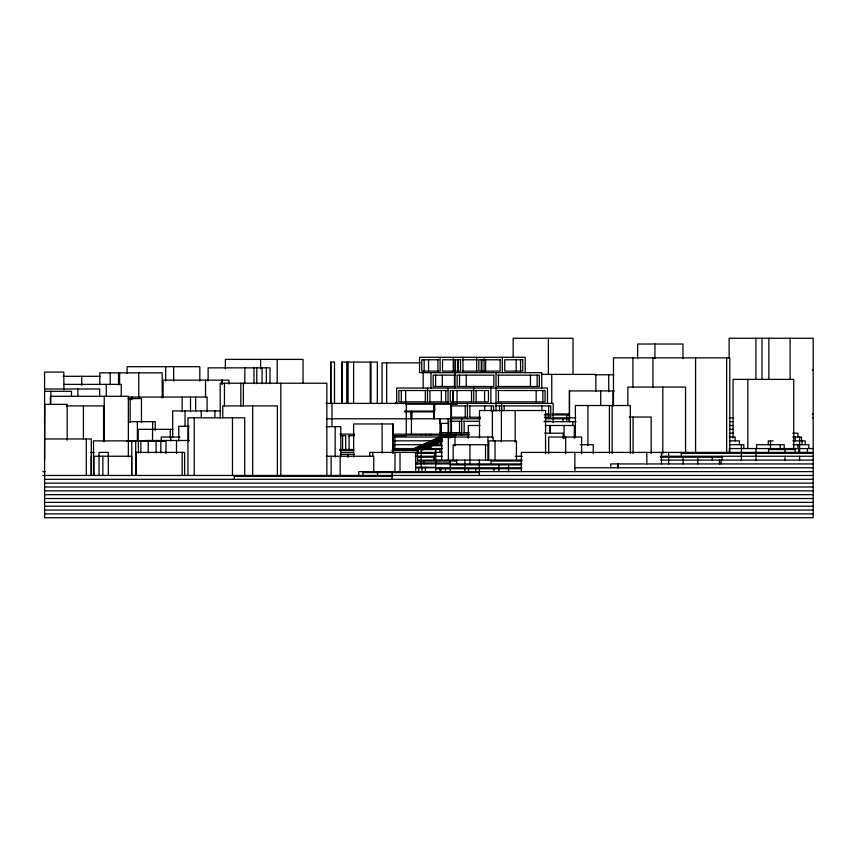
<?xml version="1.0" encoding="UTF-8"?>
<svg xmlns="http://www.w3.org/2000/svg" width="856" height="856" viewBox="0 0 856 856"><rect width="100%" height="100%" fill="white"/><g stroke="black" fill="none" stroke-linecap="round" stroke-linejoin="round"><path stroke-width="1.28" d="M461.726 418.777L461.726 435.105M438.818 359.788L421.73 359.788L421.73 371.119L438.818 371.119M462.069 359.788L477.68 359.788M420.21 362.858L382.054 362.858L382.054 403.561M812.365 370.166L813.2 370.166M462.069 371.119L477.68 371.119M541.377 374.393L595.872 374.393L595.872 391.545M594.888 374.778L613.923 374.778M455.627 375.153L433.168 375.153L433.168 386.495L455.627 386.495M497.636 375.153L539.334 375.153L539.334 386.495L497.636 386.495M63.162 376.308L99.981 376.308M63.922 384.376L121.252 384.376L121.252 396.317M44.587 388.988L99.681 388.988L99.681 396.799M426.224 390.529L398.864 390.529L398.864 401.871L426.224 401.871M428.792 390.529L447.945 390.529M472.459 390.529L450.235 390.529L450.235 401.871L472.459 401.871M475.026 390.529L488.455 390.529L488.455 401.871L475.026 401.871M497.614 390.529L545.047 390.529L545.047 401.871L497.614 401.871M614.576 390.914L569.358 390.914L569.358 417.525M44.587 391.299L71.487 391.299L71.487 396.531M128.079 398.596L141.465 398.596L141.465 422.543M428.792 401.871L447.945 401.871M395.718 402.448L396.67 402.448M326.04 403.401L553.201 403.401L553.201 422.618M405.84 404.171L451.444 404.171M44.587 404.364L67.164 404.364L67.164 440.187M450.748 404.364L457.168 404.364L457.168 403.401M66.276 405.905L103.576 405.905L103.576 441.675M450.566 405.905L466.424 405.905M469.035 405.905L493.591 405.905L493.591 410.944M495.474 405.905L500.728 405.905M503.382 405.905L550.772 405.905L550.772 417.236L544.427 417.236M220.816 410.901L172.677 410.901L172.677 437.298M404.856 411.094L434.752 411.094L434.752 404.171M404.856 411.864L434.292 411.864M545.272 413.972L549.167 413.972M552.238 413.972L569.272 413.972M812.365 413.972L813.2 413.972M544.245 414.935L549.541 414.935M552.184 414.935L569.347 414.935M629.278 417.043L651.159 417.043L651.159 453.637M450.566 417.236L466.424 417.236M469.035 417.236L480.409 417.236M552.184 417.814L575.767 417.814M729.13 417.814L733.442 417.814M812.365 417.814L813.2 417.814M326.639 418.777L480.43 418.777M545.219 418.777L569.486 418.777M450.203 421.27L460.699 421.27M463.374 421.27L479.51 421.27M544.223 421.27L550.772 421.27M128.357 421.655L155.193 421.655L155.193 430.622M544.223 421.655L576.035 421.655M729.473 421.655L733.442 421.655M448.587 423.388L439.599 423.388L439.599 418.777M480.045 425.507L468.328 425.507L468.328 438.315M545.251 425.507L574.355 425.507L574.355 438.315M729.43 425.507L733.442 425.507M189.016 426.267L178.765 426.267L178.765 440.894M325.986 426.652L340.816 426.652L340.816 457.072M172.869 429.348L138.201 429.348L138.201 440.872M729.43 429.348L733.442 429.348M439.791 432.612L460.699 432.612M463.374 432.612L469.27 432.612M544.651 433.19L563.216 433.19L563.216 438.315M729.408 433.19L733.442 433.19M792.72 433.19L797.963 433.19L797.963 437.031M339.928 434.153L354.523 434.153M392.572 434.153L469.216 434.153M456.002 434.698L444.51 434.698L444.51 435.276M405.798 435.105L469.216 435.105M340.346 435.683L345.685 435.683L345.685 449.518M348.306 435.683L354.298 435.683M394.423 435.683L406.29 435.683L406.29 403.401M179.974 437.031L161.249 437.031L161.249 441.022M393.589 437.031L440.508 437.031L440.508 434.474M729.205 437.031L735.144 437.031L735.144 440.872M792.752 437.031L801.516 437.031L801.516 440.872M442.295 437.994L437.159 437.994L437.159 438.572M442.349 438.54L435.929 438.54L435.929 439.663M44.587 438.957L91.292 438.957L91.292 475.465M442.413 439.085L434.709 439.085L434.709 440.219M434.709 439.663L442.413 439.663L433.478 439.642L433.478 440.219L442.466 440.219M442.531 440.187L432.259 440.187L432.259 441.311M145.477 440.487L189.337 440.487M393.578 440.872L442.531 440.733M729.205 440.872L739.413 440.872L739.413 444.713M773.075 440.872L768.26 440.872L768.26 444.713M792.827 440.872L805.218 440.872L805.218 444.713M126.774 441.257L165.058 441.257M442.531 441.311L429.808 441.289L429.808 442.413M393.578 444.713L423.88 444.713M432.836 444.713L440.508 444.713L440.508 440.872M488.658 444.713L453.177 444.713L453.177 460.089M580.25 444.713L593.283 444.713L593.283 453.68M729.344 444.713L743.811 444.713L743.811 448.565M792.923 444.713L808.813 444.713L808.813 448.565M442.349 445.676L420.007 445.676L420.007 446.254M429.049 446.779L417.557 446.779L417.557 447.902M418.777 446.8L430.279 446.8L430.279 445.676M393.589 448.565L442.456 448.565M813.2 448.565L729.355 448.565L729.355 452.407M339.714 449.518L353.774 449.518M392.572 449.518L440.005 449.518M768.549 449.518L795.224 449.518M417.846 450.096L411.426 450.096L411.426 449.518M339.714 450.481L353.774 450.481M391.92 450.481L418.434 450.481M90.565 452.407L94.246 452.407M340.367 452.407L353.678 452.407M442.028 452.407L369.749 452.407L369.749 456.248M813.2 452.407L521.336 452.407L521.336 471.624M415.31 453.359L435.758 453.359M681.344 453.359L813.2 453.359M340.281 454.322L354.555 454.322M326.115 456.248L373.73 456.248L373.73 471.624M415.074 456.248L417.482 456.248M417.675 456.248L442.231 456.248M515.173 456.248L522.31 456.248M660.672 456.248L813.2 456.248M417.503 457.211L434.741 457.211M660.672 457.211L722.699 457.211M44.587 460.089L44.844 404.364M417.503 460.089L522.31 460.089M660.597 460.089L813.2 460.089M417.493 461.052L456.623 461.052M491.141 461.052L521.753 461.052M415.909 462.968L450.256 462.968M415.909 463.931L521.753 463.931M813.2 463.931L610.756 463.931L610.756 467.772M450.31 464.894L521.753 464.894M415.909 467.29L435.758 467.29M415.909 467.772L521.753 467.772M574.858 467.772L813.2 467.772M435.758 468.735L521.753 468.735M42.8 471.624L45.443 471.624M813.2 471.624L358.76 471.624L358.76 475.465M362.987 472.576L479.414 472.576M42.8 475.465L813.2 475.465M234.33 476.418L392.091 476.418M44.587 479.307L813.2 479.307M44.587 483.148L813.2 483.148M44.587 486.989L813.2 486.989M44.587 490.83L813.2 490.83M44.587 494.682L813.2 494.682M44.587 498.524L813.2 498.524M44.587 502.365L813.2 502.365M44.587 506.206L813.2 506.206M44.587 510.048L813.2 510.048M44.587 513.889L813.2 513.889M807.422 448.565L807.422 452.407M802.029 440.872L802.029 444.713M799.6 437.031L799.6 452.407M799.6 456.248L799.6 460.089M798.819 448.565L798.819 452.407M797.91 444.713L797.91 448.565M795.171 437.031L795.171 440.872M795.224 448.565L795.224 452.407M793.737 448.565L793.737 379.39L733.057 379.39L733.057 437.919M790.099 338.259L790.099 379.454M785.048 449.518L785.048 452.407M785.048 456.248L785.048 460.089M784.203 448.565L784.203 444.713L756.586 444.713L756.586 448.565M780.191 444.713L780.191 448.565M770.486 440.872L770.486 448.565M768.87 338.259L768.87 379.454M768.549 448.565L768.549 452.407M761.99 338.259L761.99 379.454M755.912 338.259L755.912 379.454M755.934 448.565L755.934 452.407M755.934 453.359L755.934 460.089M747.834 379.39L747.834 448.565M741.382 444.713L741.382 452.407M741.382 453.359L741.382 460.089M729.783 452.407L729.783 357.862L613.474 357.862L613.474 405.798M729.13 358.193L729.13 338.259L813.2 338.259L813.2 517.741L44.587 517.741L44.587 372.082L63.804 372.082L63.922 389.683M726.658 357.862L726.658 452.407M722.047 456.248L722.047 460.089M721.148 460.089L721.148 463.931M719.554 460.089L719.554 463.931M712.278 457.211L712.278 460.089M697.726 457.211L697.726 463.931M695.586 357.862L695.586 452.407M685.56 453.584L685.56 387.073L627.855 387.073L627.855 405.69M683.163 457.211L683.163 463.931M682.97 358.546L682.97 344.026L637.634 344.026L637.634 358.546M681.344 452.407L681.344 456.248M668.611 452.407L668.611 456.248M668.611 457.211L668.611 463.931M662.812 387.073L662.812 453.584M661.485 452.407L661.485 463.931M654.947 344.026L654.947 358.546M652.925 357.862L652.925 387.158M646.815 452.407L646.815 463.931M633.087 417.043L633.087 453.637M632.916 357.862L632.916 387.158M630.326 453.573L630.326 405.519L575.382 405.519L575.382 437.555M618.192 463.931L618.192 467.772M617.679 463.931L617.679 467.772M612.96 390.914L612.96 405.551M612.136 405.519L612.136 453.573M609.408 405.519L609.408 453.573M608.723 374.778L608.723 391.759M600.709 390.914L600.709 405.551M587.912 405.519L587.912 445.569M581.609 453.68L581.609 437.031L548.717 437.031L548.717 453.68M574.858 452.407L574.858 471.624M573.017 374.361L573.017 338.259L513.161 338.259L513.161 356.984M572.76 421.655L572.76 425.507M569.55 390.914L569.55 417.525M569.486 417.814L569.486 421.655M569.187 417.814L569.187 421.655M566.736 414.935L566.736 417.814M566.736 418.777L566.736 421.655M565.688 437.031L565.688 453.68M564.093 425.507L564.093 438.315M563.066 418.777L563.066 421.655M551.756 374.393L551.756 403.422M550.312 425.507L550.312 433.19M550.055 425.507L550.055 433.19M548.589 405.905L548.589 417.236M548.375 338.259L548.375 374.361M547.476 403.401L547.476 388.036L396.681 388.036L396.681 403.401M545.561 453.637L545.561 410.516L479.499 410.516L479.499 437.951M542.865 390.529L542.865 401.871M541.762 388.036L541.762 372.66L419.547 372.66L419.547 357.284L525.188 357.284L525.188 372.66M541.891 405.905L541.891 410.944M537.151 375.153L537.151 386.495M536.166 390.529L536.166 401.871M530.452 375.153L530.452 386.495M520.576 359.788L520.576 371.119M516.425 460.089L516.425 440.872L488.744 440.872L488.658 460.089M516.189 359.788L516.189 371.119M515.173 410.516L515.173 441.878M508.528 464.894L508.528 467.772M508.528 468.735L508.528 471.624M504.173 405.905L504.173 410.944M502.322 357.284L502.322 372.66M501.744 403.401L501.744 411.094M501.391 410.516L501.391 441.878M499.562 405.905L499.562 410.944M498.888 464.894L498.888 467.772M498.888 468.735L498.888 471.624M498.46 375.153L498.46 386.495M498.46 390.529L498.46 401.871M496.02 372.66L496.02 411.094M495.025 440.872L495.025 460.089M493.966 468.735L493.966 471.624M493.142 440.872L493.142 437.031L441.664 437.031L441.664 460.089M492.382 410.516L492.382 437.951M491.408 405.905L491.408 410.944M491.141 460.089L491.141 463.931M490.884 388.036L490.884 403.401M487.92 437.031L487.92 460.089M485.63 359.788L485.63 371.119M485.523 444.713L485.523 460.089M484.71 405.905L484.71 410.944M484.603 390.529L484.603 401.871M484.089 358.568L484.089 371.376M481.907 359.788L481.907 371.119M481.254 359.788L481.254 371.119M479.414 460.089L479.414 463.931M479.414 464.894L479.414 467.772M479.414 468.735L479.349 475.465M476.632 357.284L476.632 372.66M476.161 390.529L476.161 401.871M475.743 468.735L475.743 471.624M473.732 388.036L473.732 403.401M471.549 390.529L471.549 401.871M469.869 405.905L469.869 417.236M469.955 444.713L469.955 463.931M468.532 468.735L468.532 471.624M467.44 403.401L467.44 418.777M466.242 375.153L466.242 386.495M465.257 405.905L465.257 417.236M464.862 460.089L464.862 463.931M464.862 464.894L464.862 467.772M464.862 468.735L464.862 471.624M464.155 421.27L464.155 432.612M462.968 357.284L462.968 372.66M461.224 434.153L461.224 435.105M459.544 375.153L459.544 386.495M459.533 421.27L459.533 432.612M458.356 359.788L458.356 371.119M457.885 359.788L457.885 371.119M457.05 390.529L457.05 401.871M456.623 460.089L456.623 463.931M456.002 434.153L456.002 435.276L443.28 435.244L443.28 436.367M455.456 359.788L455.456 371.119M454.932 372.66L454.932 388.036M454.943 434.474L454.975 445.997M454.782 434.698L454.782 435.822L442.06 435.8L442.06 436.924M454.483 375.153L454.483 386.495M453.969 359.788L453.969 371.119M453.552 435.244L453.552 436.367L440.829 436.346L440.829 436.924M453.273 358.568L453.273 371.376M453.38 390.529L453.38 401.871M452.664 390.529L452.664 401.871M452.332 435.8L452.332 436.924L439.61 436.892L439.61 438.015M451.444 403.401L451.444 434.153M450.994 404.171L451.037 434.153M451.101 436.346L451.101 437.47L438.379 437.448L438.379 438.572M450.31 461.052L450.256 467.911M450.31 468.735L450.31 471.624M449.882 436.892L449.882 438.015M448.651 437.448L448.651 438.015M448.587 418.777L448.587 434.153M448.351 437.031L448.351 460.089M448.18 418.777L448.18 434.153M448.052 388.036L448.052 403.401M445.762 390.529L445.762 401.871M445.73 434.153L445.73 435.276M445.462 468.735L445.462 471.624M442.295 375.153L442.295 386.495M441.375 390.529L441.375 401.871M441.172 423.72L441.172 435.105M441.3 440.733L441.3 441.867L428.578 441.835L428.578 442.959M440.926 467.772L440.926 471.624M440.712 423.72L440.712 434.153M440.102 357.284L440.102 372.66M440.08 441.289L440.08 442.413L427.358 442.381L427.358 442.959M440.016 418.777L440.016 435.105M440.005 448.565L440.005 452.407M440.027 467.772L440.027 471.624M438.85 441.835L438.85 442.959L426.127 442.937L426.127 444.061M437.908 359.788L437.908 371.119M437.63 442.381L437.63 443.504L424.908 443.483L424.908 444.606M436.4 442.937L436.4 444.061L423.677 444.029L423.677 444.606M435.758 449.518L435.758 460.089M435.758 461.052L435.758 471.624M435.597 375.153L435.597 386.495M435.18 443.483L435.18 444.606L422.457 444.585L422.457 445.709M434.784 452.407L434.784 456.248M434.292 403.401L434.292 418.777M434.313 456.248L434.313 460.089M433.885 404.171L433.885 418.777M433.949 444.029L433.949 445.152L421.227 445.131L421.227 446.254M433.939 456.248L433.939 460.089M432.729 444.585L432.729 445.709M431.478 434.153L431.478 435.105M431.499 445.131L431.499 446.254L418.777 446.222L418.777 447.356M430.985 372.66L430.985 388.036M431.028 440.733L431.028 441.867M431.071 445.676L431.071 448.565M429.937 390.529L429.937 401.871M429.733 434.153L429.733 435.105M429.049 446.222L429.049 447.356L416.326 447.324L416.326 447.902M428.546 359.788L428.546 371.119M427.829 446.779L427.829 447.902L415.107 447.87L415.107 449.004M427.497 388.036L427.497 403.401M426.598 447.324L426.598 448.448M425.764 434.153L425.764 435.105M425.314 390.529L425.314 401.871M425.379 447.87L425.379 449.004L412.656 448.972L412.656 450.096M425.346 467.29L425.346 471.624M424.159 359.788L424.159 371.119M424.148 448.426L424.148 449.55M424.159 461.052L424.159 463.931M423.164 372.05L423.164 387.811M422.928 448.972L422.928 450.096M421.976 467.29L421.976 471.624M421.698 449.518L421.698 450.096M421.205 434.153L421.205 435.105M421.205 449.518L421.205 452.407M421.205 453.359L421.205 456.248M421.205 457.211L421.205 460.089M421.205 461.052L421.205 467.772M418.712 467.29L418.712 471.624M418.242 449.518L418.242 452.407M417.482 454.322L417.482 463.931M417.321 449.518L417.321 452.407M415.984 449.518L415.984 450.481M415.684 452.407L415.684 471.624M413.876 448.426L413.876 449.55M411.886 411.864L411.886 418.777M411.426 411.094L411.426 434.153M411.019 411.864L411.019 418.777M405.68 390.529L405.68 401.871M404.546 449.518L404.546 450.481M401.293 390.529L401.293 401.871M401.154 449.518L401.154 450.481M400.02 452.407L400.02 471.624M396.018 449.518L396.018 450.481M395.44 449.518L395.44 450.481M394.99 452.407L394.99 471.624M394.851 435.683L394.851 449.518M393.172 453.091L393.172 423.966L353.635 423.966L353.635 457.061M392.733 423.966L392.733 453.091M392.091 472.576L392.091 479.307M386.687 362.858L386.687 403.561M382.118 423.966L382.118 453.091M377.539 472.576L377.539 475.465M377.336 403.454L377.336 362.088L341.79 362.088L341.79 403.454M372.767 452.407L372.767 456.248M371.001 362.088L371.001 403.454M370.263 362.088L370.263 403.454M362.987 471.624L362.987 475.465M353.603 362.088L353.603 403.454M352.308 449.518L352.308 450.481M349.12 435.683L349.12 449.518M348.328 449.518L348.328 450.481M348.06 362.088L348.06 403.454M348.199 454.322L348.199 456.986M347.985 454.322L347.985 456.986M347.418 449.518L347.418 450.481M346.755 362.088L346.755 403.454M342.603 435.683L342.603 449.518M342.207 362.088L342.207 403.454M340.164 456.248L340.164 475.465M335.156 426.652L335.156 457.072M334.493 403.454L334.493 362.088L330.726 362.088L330.726 403.454M331.968 403.401L331.968 426.459M331.122 456.248L331.122 475.465M330.865 362.088L330.865 403.454M326.853 475.465L326.853 383.231L220.206 383.231L220.206 417.985M303.035 383.36L303.035 359.402L225.374 359.402L225.374 368.722M280.811 383.231L280.811 475.465M277.365 475.465L277.365 405.905L222.763 405.905L222.763 417.717M277.194 359.402L277.194 383.36M270.004 383.67L270.004 367.855L208.126 367.855L208.126 381.027M266.344 367.855L266.344 383.67M262.075 367.855L262.075 383.67M260.599 359.402L260.599 368.722M256.757 367.855L256.757 383.67M253.975 367.855L253.975 383.67M252.67 405.905L252.67 475.465M244.816 367.855L244.816 383.67M244.709 475.465L244.709 417.814L187.946 417.814L187.946 475.465M243.371 383.231L243.371 405.947M240.814 383.231L240.814 405.947M234.33 475.465L234.33 479.307M232.479 417.814L232.479 475.465M228.905 384.151L228.905 380.15L163.121 380.15L163.121 397.494M224.443 383.231L224.443 405.947M222.389 380.15L222.389 384.151M221.8 380.15L221.8 384.151M214.888 410.901L214.888 417.503M207.099 411.672L207.099 397.066L128.903 397.066L128.903 399.72M205.536 380.15L205.536 397.494M201.246 410.901L201.246 417.503M199.801 381.123L199.801 366.7L127.084 366.7L127.084 373.259M195.65 397.066L195.65 411.672M194.248 417.814L194.248 475.465M190.503 397.066L190.503 411.672M188.513 426.267L188.513 440.894M185.046 410.901L185.046 426.737M184.618 475.465L184.618 452.407L136.04 452.407L136.04 475.465M182.168 397.066L182.168 411.672M182.168 452.407L182.168 475.465M176.518 440.487L176.518 453.445M173.64 366.7L173.64 381.123M170.826 437.031L170.826 441.022M170.291 429.348L170.291 438.315M166 440.487L166 453.445M165.69 366.7L165.69 381.123M162.191 397.912L162.191 372.852L99.82 372.852L99.82 384.729M160.821 452.845L160.821 440.872L93.507 440.872L93.507 475.465M156.081 440.872L156.081 452.845M152.636 421.655L152.636 430.622M152.55 429.348L152.55 440.872M148.227 440.872L148.227 452.845M140.844 440.872L140.844 452.845M138.768 372.852L138.768 397.912M138.372 440.872L138.372 452.845M137.377 421.655L137.377 440.872M135.697 440.872L135.697 475.465M131.824 397.066L131.824 399.72M131.771 440.872L131.771 475.465M131.663 475.465L131.663 456.248L93.999 456.248L93.999 475.465M130.176 398.596L130.176 422.543M128.357 456.837L128.357 396.296L50.386 396.296L50.386 404.31M119.605 372.852L119.605 384.729M118.524 372.852L118.524 384.729M110.199 372.852L110.199 384.729M108.295 475.465L108.295 452.407L99.039 452.407L99.039 475.465M106.272 384.376L106.272 396.317M104.229 396.296L104.229 441.717M102.859 456.248L102.859 475.465M91.207 456.248L91.207 475.465M86.317 438.957L86.317 475.465M83.417 405.905L83.417 439.021M81.748 376.308L81.748 385.393M77.875 388.988L77.875 396.799M50.814 391.299L50.814 404.385M460.539 359.788L442.531 359.788L442.531 371.119L460.539 371.119L460.539 359.788M500.139 359.788L478.825 359.788L478.825 371.119L500.139 371.119L500.139 359.788M522.759 359.788L504.751 359.788L504.751 371.119L522.759 371.119L522.759 359.788M493.837 375.153L457.115 375.153L457.115 386.495L493.837 386.495L493.837 375.153"/></g></svg>
